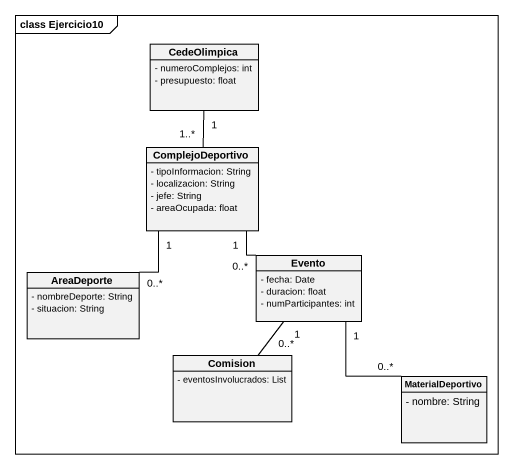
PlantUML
@startuml
mainframe class Ejercicio10
hide circle
hide empty members
skinparam classAttributeIconSize 0
class CedeOlimpica {
  - numeroComplejos: int
  - presupuesto: float
}
class ComplejoDeportivo {
  - tipoInformacion: String
  - localizacion: String
  - jefe: String
  - areaOcupada: float
}
class AreaDeporte {
  - nombreDeporte: String
  - situacion: String
}
class Evento {
  - fecha: Date
  - duracion: float
  - numParticipantes: int
}
class Comision {
  - eventosInvolucrados: List
}
class MaterialDeportivo {
  - nombre: String
}
CedeOlimpica "1" -- "1..*" ComplejoDeportivo
ComplejoDeportivo "1" -- "0..*" AreaDeporte
ComplejoDeportivo "1" -- "0..*" Evento
Evento "1" -- "0..*" Comision
Evento "1" -- "0..*" MaterialDeportivo
@enduml
